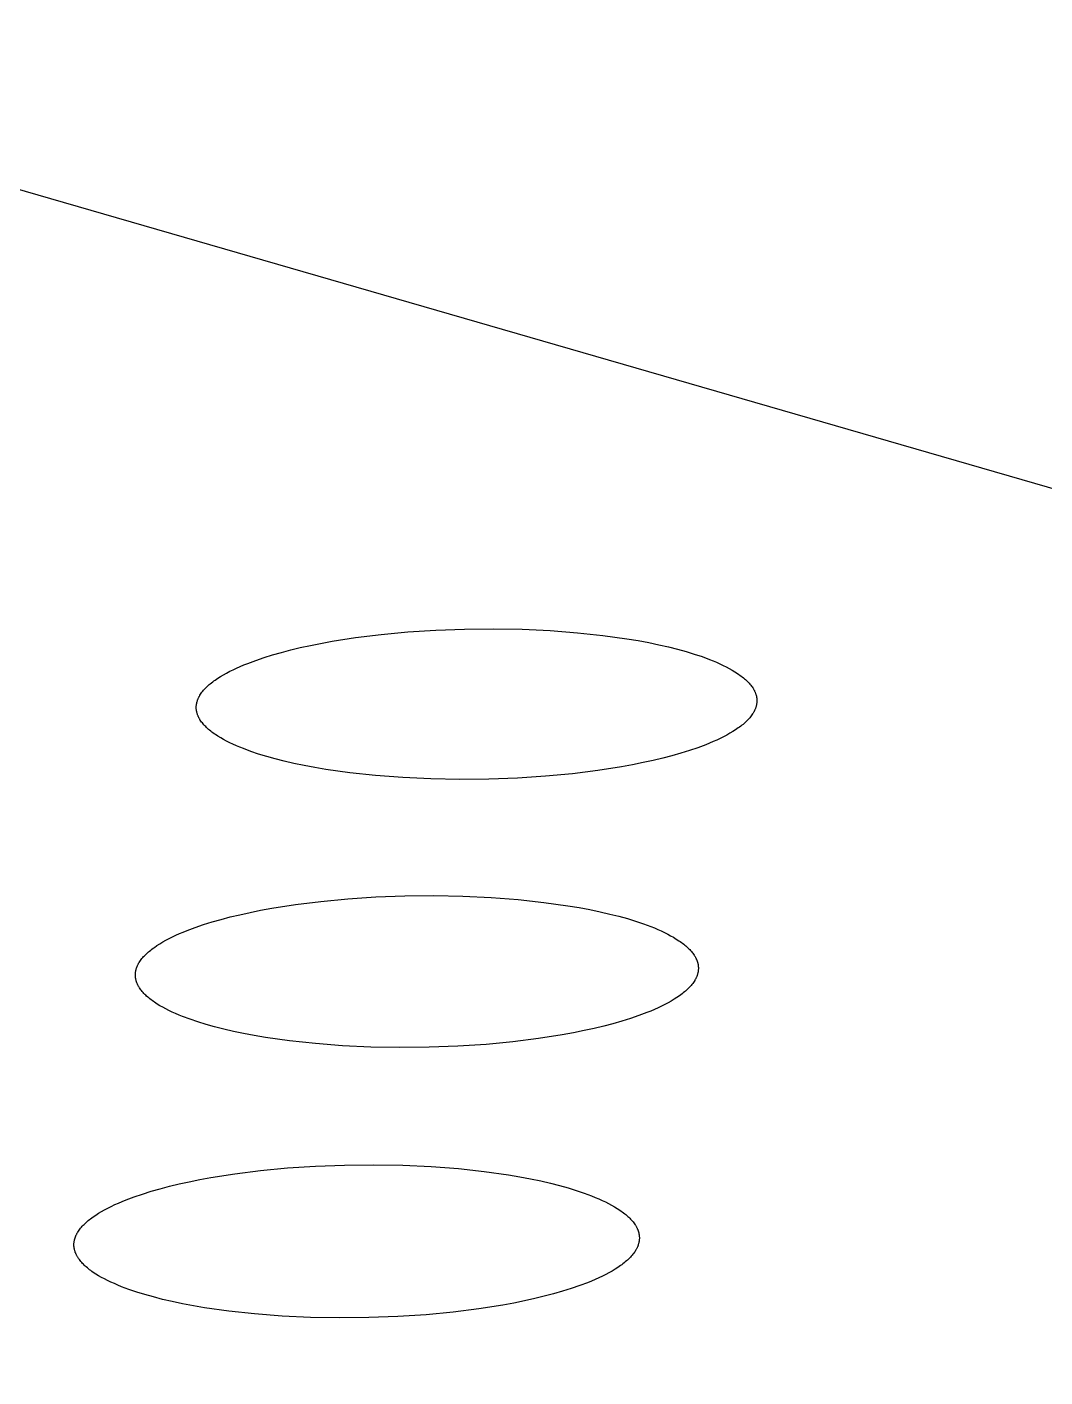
# Model space of a CAD drawing. Header units: millimetres. Extents: x -987 to 2591, y -102 to 2398.
# Drawn here: x -57.08 to -46.33, y 734.27 to 748.52 of the extents above; entities that cross this region are included whole.
import ezdxf

# ---------------------------------------------------------------- set-up
doc = ezdxf.new("R2010")
doc.units = ezdxf.units.MM
doc.header["$MEASUREMENT"] = 0
doc.layers.add('Utwórz2D linie widoczne', color=7, linetype='Continuous', true_color=0x000000)

msp = doc.modelspace()

# ---------------------------------------------------------------- linework, layer by layer
at = {"layer": 'Utwórz2D linie widoczne'}
for p, q in [((-146.357, 772.605), (34.728, 720.23)), ((-53.856, 742.038), (-53.607, 742.077)), ((-53.607, 742.077), (-53.339, 742.11)), ((-53.339, 742.11), (-53.056, 742.137)), ((-53.056, 742.137), (-52.761, 742.156)), ((-52.761, 742.156), (-52.459, 742.167)), ((-52.459, 742.167), (-52.153, 742.17)), ((-52.153, 742.17), (-51.849, 742.165)), ((-51.849, 742.165), (-51.552, 742.151)), ((-51.552, 742.151), (-51.266, 742.129)), ((-51.266, 742.129), (-50.996, 742.1)), ((-50.996, 742.1), (-50.743, 742.065)), ((-54.388, 741.921), (-54.292, 741.947)), ((-54.292, 741.947), (-54.191, 741.971)), ((-54.191, 741.971), (-54.085, 741.994)), ((-54.085, 741.994), (-53.856, 742.038)), ((-50.743, 742.065), (-50.625, 742.045)), ((-50.625, 742.045), (-50.512, 742.024)), ((-50.512, 742.024), (-50.405, 742.001)), ((-50.405, 742.001), (-50.303, 741.978)), ((-50.303, 741.978), (-50.208, 741.954)), ((-50.208, 741.954), (-50.118, 741.929)), ((-54.786, 741.789), (-54.746, 741.805)), ((-54.746, 741.805), (-54.662, 741.837)), ((-54.662, 741.837), (-54.574, 741.866)), ((-54.574, 741.866), (-54.483, 741.895)), ((-54.483, 741.895), (-54.388, 741.921)), ((-50.118, 741.929), (-50.033, 741.903)), ((-50.033, 741.903), (-49.95, 741.876)), ((-49.95, 741.876), (-49.872, 741.846)), ((-49.872, 741.846), (-49.834, 741.831)), ((-49.834, 741.831), (-49.798, 741.816)), ((-49.798, 741.816), (-49.762, 741.8)), ((-49.762, 741.8), (-49.728, 741.784)), ((-55.062, 741.648), (-55.033, 741.667)), ((-55.033, 741.667), (-55.002, 741.685)), ((-55.002, 741.685), (-54.969, 741.703)), ((-54.969, 741.703), (-54.935, 741.721)), ((-54.935, 741.721), (-54.9, 741.738)), ((-54.9, 741.738), (-54.863, 741.756)), ((-54.863, 741.756), (-54.825, 741.773)), ((-54.825, 741.773), (-54.786, 741.789)), ((-49.728, 741.784), (-49.695, 741.768)), ((-49.695, 741.768), (-49.663, 741.751)), ((-49.663, 741.751), (-49.633, 741.734)), ((-49.633, 741.734), (-49.604, 741.716)), ((-49.604, 741.716), (-49.576, 741.698)), ((-49.576, 741.698), (-49.563, 741.689)), ((-49.563, 741.689), (-49.55, 741.68)), ((-49.55, 741.68), (-49.538, 741.671)), ((-49.538, 741.671), (-49.526, 741.662)), ((-49.526, 741.662), (-49.514, 741.653)), ((-49.514, 741.653), (-49.503, 741.643)), ((-55.229, 741.501), (-55.221, 741.511)), ((-55.221, 741.511), (-55.212, 741.521)), ((-55.212, 741.521), (-55.203, 741.531)), ((-55.203, 741.531), (-55.194, 741.541)), ((-55.194, 741.541), (-55.184, 741.551)), ((-55.184, 741.551), (-55.174, 741.561)), ((-55.174, 741.561), (-55.163, 741.571)), ((-55.163, 741.571), (-55.152, 741.581)), ((-55.152, 741.581), (-55.141, 741.59)), ((-55.141, 741.59), (-55.129, 741.6)), ((-55.129, 741.6), (-55.116, 741.61)), ((-55.116, 741.61), (-55.103, 741.619)), ((-55.103, 741.619), (-55.09, 741.629)), ((-55.09, 741.629), (-55.062, 741.648)), ((-49.503, 741.643), (-49.492, 741.634)), ((-49.492, 741.634), (-49.482, 741.624)), ((-49.482, 741.624), (-49.472, 741.615)), ((-49.472, 741.615), (-49.463, 741.605)), ((-49.463, 741.605), (-49.454, 741.596)), ((-49.454, 741.596), (-49.445, 741.586)), ((-49.445, 741.586), (-49.437, 741.576)), ((-49.437, 741.576), (-49.429, 741.566)), ((-49.429, 741.566), (-49.422, 741.556)), ((-49.422, 741.556), (-49.416, 741.547)), ((-49.416, 741.547), (-49.412, 741.542)), ((-49.412, 741.542), (-49.409, 741.537)), ((-49.409, 741.537), (-49.406, 741.532)), ((-49.406, 741.532), (-49.403, 741.527)), ((-49.403, 741.527), (-49.401, 741.522)), ((-49.401, 741.522), (-49.398, 741.517)), ((-49.398, 741.517), (-49.396, 741.512)), ((-49.396, 741.512), (-49.393, 741.507)), ((-49.393, 741.507), (-49.391, 741.502)), ((-55.288, 741.368), (-55.287, 741.373)), ((-55.288, 741.363), (-55.288, 741.368)), ((-55.287, 741.373), (-55.286, 741.378)), ((-55.286, 741.378), (-55.285, 741.383)), ((-55.285, 741.383), (-55.284, 741.388)), ((-55.284, 741.388), (-55.283, 741.394)), ((-55.283, 741.394), (-55.281, 741.399)), ((-55.281, 741.399), (-55.28, 741.404)), ((-55.28, 741.404), (-55.278, 741.409)), ((-55.278, 741.409), (-55.277, 741.414)), ((-55.277, 741.414), (-55.275, 741.419)), ((-55.275, 741.419), (-55.273, 741.424)), ((-55.273, 741.424), (-55.271, 741.43)), ((-55.271, 741.43), (-55.268, 741.435)), ((-55.268, 741.435), (-55.266, 741.44)), ((-55.266, 741.44), (-55.264, 741.445)), ((-55.264, 741.445), (-55.261, 741.45)), ((-55.261, 741.45), (-55.258, 741.455)), ((-55.258, 741.455), (-55.256, 741.46)), ((-55.256, 741.46), (-55.253, 741.465)), ((-55.253, 741.465), (-55.25, 741.47)), ((-55.25, 741.47), (-55.243, 741.481)), ((-55.243, 741.481), (-55.236, 741.491)), ((-55.236, 741.491), (-55.229, 741.501)), ((-49.391, 741.502), (-49.389, 741.496)), ((-49.389, 741.496), (-49.387, 741.491)), ((-49.387, 741.491), (-49.385, 741.486)), ((-49.385, 741.486), (-49.383, 741.481)), ((-49.383, 741.481), (-49.382, 741.476)), ((-49.382, 741.476), (-49.38, 741.471)), ((-49.38, 741.471), (-49.379, 741.466)), ((-49.379, 741.466), (-49.377, 741.461)), ((-49.376, 741.363), (-49.378, 741.358)), ((-49.377, 741.461), (-49.376, 741.456)), ((-49.376, 741.456), (-49.375, 741.451)), ((-49.375, 741.369), (-49.376, 741.363)), ((-49.375, 741.451), (-49.374, 741.446)), ((-49.374, 741.374), (-49.375, 741.369)), ((-49.374, 741.446), (-49.373, 741.44)), ((-49.373, 741.384), (-49.374, 741.379)), ((-49.374, 741.379), (-49.374, 741.374)), ((-49.373, 741.44), (-49.373, 741.435)), ((-49.373, 741.435), (-49.372, 741.43)), ((-49.372, 741.389), (-49.373, 741.384)), ((-49.372, 741.43), (-49.372, 741.425)), ((-49.372, 741.425), (-49.372, 741.42)), ((-49.372, 741.42), (-49.371, 741.415)), ((-49.371, 741.405), (-49.372, 741.399)), ((-49.372, 741.399), (-49.372, 741.394)), ((-49.372, 741.394), (-49.372, 741.389)), ((-49.371, 741.415), (-49.371, 741.41)), ((-49.371, 741.41), (-49.371, 741.405)), ((-55.29, 741.342), (-55.289, 741.347)), ((-55.29, 741.337), (-55.29, 741.342)), ((-55.289, 741.332), (-55.29, 741.337)), ((-55.289, 741.357), (-55.288, 741.363)), ((-55.289, 741.352), (-55.289, 741.357)), ((-55.289, 741.347), (-55.289, 741.352)), ((-55.289, 741.327), (-55.289, 741.332)), ((-55.289, 741.322), (-55.289, 741.327)), ((-55.288, 741.316), (-55.289, 741.322)), ((-55.288, 741.311), (-55.288, 741.316)), ((-55.287, 741.306), (-55.288, 741.311)), ((-55.286, 741.301), (-55.287, 741.306)), ((-55.285, 741.296), (-55.286, 741.301)), ((-55.284, 741.291), (-55.285, 741.296)), ((-55.283, 741.286), (-55.284, 741.291)), ((-55.281, 741.281), (-55.283, 741.286)), ((-55.28, 741.276), (-55.281, 741.281)), ((-55.278, 741.27), (-55.28, 741.276)), ((-55.277, 741.265), (-55.278, 741.27)), ((-55.275, 741.26), (-55.277, 741.265)), ((-55.273, 741.255), (-55.275, 741.26)), ((-55.271, 741.25), (-55.273, 741.255)), ((-55.268, 741.245), (-55.271, 741.25)), ((-55.266, 741.24), (-55.268, 741.245)), ((-55.264, 741.235), (-55.266, 741.24)), ((-55.261, 741.23), (-55.264, 741.235)), ((-55.258, 741.225), (-55.261, 741.23)), ((-55.256, 741.22), (-55.258, 741.225)), ((-49.456, 741.221), (-49.465, 741.211)), ((-49.447, 741.231), (-49.456, 741.221)), ((-49.439, 741.241), (-49.447, 741.231)), ((-49.431, 741.251), (-49.439, 741.241)), ((-49.424, 741.261), (-49.431, 741.251)), ((-49.417, 741.271), (-49.424, 741.261)), ((-49.41, 741.281), (-49.417, 741.271)), ((-49.407, 741.286), (-49.41, 741.281)), ((-49.404, 741.292), (-49.407, 741.286)), ((-49.401, 741.297), (-49.404, 741.292)), ((-49.399, 741.302), (-49.401, 741.297)), ((-49.396, 741.307), (-49.399, 741.302)), ((-49.394, 741.312), (-49.396, 741.307)), ((-49.392, 741.317), (-49.394, 741.312)), ((-49.389, 741.322), (-49.392, 741.317)), ((-49.387, 741.327), (-49.389, 741.322)), ((-49.385, 741.333), (-49.387, 741.327)), ((-49.384, 741.338), (-49.385, 741.333)), ((-49.382, 741.343), (-49.384, 741.338)), ((-49.38, 741.348), (-49.382, 741.343)), ((-49.379, 741.353), (-49.38, 741.348)), ((-49.378, 741.358), (-49.379, 741.353)), ((-55.253, 741.215), (-55.256, 741.22)), ((-55.25, 741.21), (-55.253, 741.215)), ((-55.247, 741.205), (-55.25, 741.21)), ((-55.24, 741.195), (-55.247, 741.205)), ((-55.233, 741.185), (-55.24, 741.195)), ((-55.225, 741.176), (-55.233, 741.185)), ((-55.217, 741.166), (-55.225, 741.176)), ((-55.209, 741.156), (-55.217, 741.166)), ((-55.2, 741.146), (-55.209, 741.156)), ((-55.19, 741.137), (-55.2, 741.146)), ((-55.181, 741.127), (-55.19, 741.137)), ((-55.17, 741.118), (-55.181, 741.127)), ((-55.16, 741.108), (-55.17, 741.118)), ((-55.149, 741.099), (-55.16, 741.108)), ((-55.137, 741.09), (-55.149, 741.099)), ((-55.125, 741.08), (-55.137, 741.09)), ((-55.113, 741.071), (-55.125, 741.08)), ((-49.625, 741.085), (-49.656, 741.067)), ((-49.596, 741.104), (-49.625, 741.085)), ((-49.568, 741.123), (-49.596, 741.104)), ((-49.555, 741.132), (-49.568, 741.123)), ((-49.542, 741.142), (-49.555, 741.132)), ((-49.53, 741.152), (-49.542, 741.142)), ((-49.518, 741.161), (-49.53, 741.152)), ((-49.507, 741.171), (-49.518, 741.161)), ((-49.496, 741.181), (-49.507, 741.171)), ((-49.485, 741.191), (-49.496, 741.181)), ((-49.475, 741.201), (-49.485, 741.191)), ((-49.465, 741.211), (-49.475, 741.201)), ((-55.1, 741.062), (-55.113, 741.071)), ((-55.087, 741.053), (-55.1, 741.062)), ((-55.06, 741.035), (-55.087, 741.053)), ((-55.031, 741.018), (-55.06, 741.035)), ((-55.001, 741.001), (-55.031, 741.018)), ((-54.969, 740.984), (-55.001, 741.001)), ((-54.936, 740.967), (-54.969, 740.984)), ((-54.902, 740.951), (-54.936, 740.967)), ((-54.866, 740.935), (-54.902, 740.951)), ((-49.912, 740.946), (-49.995, 740.915)), ((-49.871, 740.962), (-49.912, 740.946)), ((-49.832, 740.979), (-49.871, 740.962)), ((-49.794, 740.996), (-49.832, 740.979)), ((-49.758, 741.013), (-49.794, 740.996)), ((-49.723, 741.031), (-49.758, 741.013)), ((-49.689, 741.048), (-49.723, 741.031)), ((-49.656, 741.067), (-49.689, 741.048)), ((-54.83, 740.92), (-54.866, 740.935)), ((-54.792, 740.905), (-54.83, 740.92)), ((-54.714, 740.876), (-54.792, 740.905)), ((-54.632, 740.848), (-54.714, 740.876)), ((-54.546, 740.822), (-54.632, 740.848)), ((-54.457, 740.797), (-54.546, 740.822)), ((-54.361, 740.773), (-54.457, 740.797)), ((-50.365, 740.804), (-50.466, 740.78)), ((-50.269, 740.829), (-50.365, 740.804)), ((-50.174, 740.856), (-50.269, 740.829)), ((-50.083, 740.885), (-50.174, 740.856)), ((-49.995, 740.915), (-50.083, 740.885)), ((-54.259, 740.749), (-54.361, 740.773)), ((-54.152, 740.727), (-54.259, 740.749)), ((-54.039, 740.706), (-54.152, 740.727)), ((-53.92, 740.686), (-54.039, 740.706)), ((-53.668, 740.65), (-53.92, 740.686)), ((-51.051, 740.674), (-51.319, 740.64)), ((-50.801, 740.713), (-51.051, 740.674)), ((-50.684, 740.734), (-50.801, 740.713)), ((-50.572, 740.757), (-50.684, 740.734)), ((-50.466, 740.78), (-50.572, 740.757)), ((-53.397, 740.621), (-53.668, 740.65)), ((-53.11, 740.599), (-53.397, 740.621)), ((-52.812, 740.585), (-53.11, 740.599)), ((-52.508, 740.58), (-52.812, 740.585)), ((-52.202, 740.583), (-52.508, 740.58)), ((-51.898, 740.594), (-52.202, 740.583)), ((-51.603, 740.613), (-51.898, 740.594)), ((-51.319, 740.64), (-51.603, 740.613)), ((-54.492, 739.219), (-54.242, 739.259)), ((-54.242, 739.259), (-53.973, 739.292)), ((-53.973, 739.292), (-53.689, 739.319)), ((-53.689, 739.319), (-53.393, 739.339)), ((-53.393, 739.339), (-53.089, 739.35)), ((-53.089, 739.35), (-52.782, 739.353)), ((-52.782, 739.353), (-52.477, 739.348)), ((-52.477, 739.348), (-52.178, 739.334)), ((-52.178, 739.334), (-51.891, 739.312)), ((-51.891, 739.312), (-51.62, 739.282)), ((-51.62, 739.282), (-51.366, 739.247)), ((-51.366, 739.247), (-51.247, 739.227)), ((-51.247, 739.227), (-51.134, 739.205)), ((-55.122, 739.075), (-55.027, 739.102)), ((-55.027, 739.102), (-54.93, 739.128)), ((-54.93, 739.128), (-54.829, 739.152)), ((-54.829, 739.152), (-54.722, 739.175)), ((-54.722, 739.175), (-54.61, 739.198)), ((-54.61, 739.198), (-54.492, 739.219)), ((-51.134, 739.205), (-51.026, 739.183)), ((-51.026, 739.183), (-50.924, 739.159)), ((-50.924, 739.159), (-50.828, 739.135)), ((-50.828, 739.135), (-50.738, 739.11)), ((-50.738, 739.11), (-50.653, 739.084)), ((-50.653, 739.084), (-50.57, 739.056)), ((-55.504, 738.935), (-55.466, 738.952)), ((-55.466, 738.952), (-55.426, 738.969)), ((-55.426, 738.969), (-55.386, 738.985)), ((-55.386, 738.985), (-55.301, 739.017)), ((-55.301, 739.017), (-55.213, 739.047)), ((-55.213, 739.047), (-55.122, 739.075)), ((-50.57, 739.056), (-50.491, 739.027)), ((-50.491, 739.027), (-50.454, 739.012)), ((-50.454, 739.012), (-50.417, 738.996)), ((-50.417, 738.996), (-50.381, 738.98)), ((-50.381, 738.98), (-50.347, 738.964)), ((-50.347, 738.964), (-50.313, 738.947)), ((-50.313, 738.947), (-50.282, 738.93)), ((-55.745, 738.798), (-55.732, 738.807)), ((-55.732, 738.807), (-55.704, 738.826)), ((-55.704, 738.826), (-55.674, 738.845)), ((-55.674, 738.845), (-55.643, 738.864)), ((-55.643, 738.864), (-55.61, 738.882)), ((-55.61, 738.882), (-55.576, 738.9)), ((-55.576, 738.9), (-55.541, 738.918)), ((-55.541, 738.918), (-55.504, 738.935)), ((-50.282, 738.93), (-50.251, 738.913)), ((-50.251, 738.913), (-50.222, 738.895)), ((-50.222, 738.895), (-50.195, 738.877)), ((-50.195, 738.877), (-50.181, 738.868)), ((-50.181, 738.868), (-50.168, 738.859)), ((-50.168, 738.859), (-50.156, 738.85)), ((-50.156, 738.85), (-50.144, 738.841)), ((-50.144, 738.841), (-50.132, 738.831)), ((-50.132, 738.831), (-50.121, 738.822)), ((-50.121, 738.822), (-50.111, 738.812)), ((-50.111, 738.812), (-50.1, 738.803)), ((-50.1, 738.803), (-50.09, 738.793)), ((-55.892, 738.648), (-55.885, 738.658)), ((-55.885, 738.658), (-55.878, 738.668)), ((-55.878, 738.668), (-55.871, 738.678)), ((-55.871, 738.678), (-55.863, 738.688)), ((-55.863, 738.688), (-55.854, 738.699)), ((-55.854, 738.699), (-55.846, 738.709)), ((-55.846, 738.709), (-55.836, 738.719)), ((-55.836, 738.719), (-55.826, 738.729)), ((-55.826, 738.729), (-55.816, 738.739)), ((-55.816, 738.739), (-55.805, 738.749)), ((-55.805, 738.749), (-55.794, 738.759)), ((-55.794, 738.759), (-55.782, 738.768)), ((-55.782, 738.768), (-55.77, 738.778)), ((-55.77, 738.778), (-55.758, 738.788)), ((-55.758, 738.788), (-55.745, 738.798)), ((-50.09, 738.793), (-50.081, 738.783)), ((-50.081, 738.783), (-50.072, 738.774)), ((-50.072, 738.774), (-50.063, 738.764)), ((-50.063, 738.764), (-50.055, 738.754)), ((-50.055, 738.754), (-50.047, 738.744)), ((-50.047, 738.744), (-50.04, 738.734)), ((-50.04, 738.734), (-50.033, 738.724)), ((-50.033, 738.724), (-50.03, 738.719)), ((-50.03, 738.719), (-50.027, 738.714)), ((-50.027, 738.714), (-50.024, 738.709)), ((-50.024, 738.709), (-50.021, 738.704)), ((-50.021, 738.704), (-50.019, 738.699)), ((-50.019, 738.699), (-50.016, 738.694)), ((-50.016, 738.694), (-50.013, 738.689)), ((-50.013, 738.689), (-50.011, 738.684)), ((-50.011, 738.684), (-50.009, 738.679)), ((-50.009, 738.679), (-50.007, 738.674)), ((-50.007, 738.674), (-50.005, 738.669)), ((-50.005, 738.669), (-50.003, 738.664)), ((-50.003, 738.664), (-50.001, 738.658)), ((-50.001, 738.658), (-49.999, 738.653)), ((-55.932, 738.528), (-55.931, 738.534)), ((-55.932, 738.523), (-55.932, 738.528)), ((-55.932, 738.518), (-55.932, 738.523)), ((-55.932, 738.513), (-55.932, 738.518)), ((-55.932, 738.508), (-55.932, 738.513)), ((-55.931, 738.539), (-55.93, 738.544)), ((-55.931, 738.534), (-55.931, 738.539)), ((-55.93, 738.549), (-55.929, 738.554)), ((-55.93, 738.544), (-55.93, 738.549)), ((-55.929, 738.554), (-55.928, 738.56)), ((-55.928, 738.56), (-55.927, 738.565)), ((-55.927, 738.565), (-55.925, 738.57)), ((-55.925, 738.57), (-55.924, 738.575)), ((-55.924, 738.575), (-55.923, 738.58)), ((-55.923, 738.58), (-55.921, 738.586)), ((-55.921, 738.586), (-55.919, 738.591)), ((-55.919, 738.591), (-55.917, 738.596)), ((-55.917, 738.596), (-55.915, 738.601)), ((-55.915, 738.601), (-55.913, 738.606)), ((-55.913, 738.606), (-55.911, 738.611)), ((-55.911, 738.611), (-55.909, 738.617)), ((-55.909, 738.617), (-55.906, 738.622)), ((-55.906, 738.622), (-55.904, 738.627)), ((-55.904, 738.627), (-55.901, 738.632)), ((-55.901, 738.632), (-55.898, 738.637)), ((-55.898, 738.637), (-55.895, 738.642)), ((-55.895, 738.642), (-55.892, 738.648)), ((-50.002, 738.514), (-50.003, 738.508)), ((-50, 738.519), (-50.002, 738.514)), ((-49.998, 738.524), (-50, 738.519)), ((-49.999, 738.653), (-49.998, 738.648)), ((-49.998, 738.648), (-49.996, 738.643)), ((-49.997, 738.529), (-49.998, 738.524)), ((-49.995, 738.534), (-49.997, 738.529)), ((-49.996, 738.643), (-49.995, 738.638)), ((-49.995, 738.638), (-49.994, 738.633)), ((-49.994, 738.54), (-49.995, 738.534)), ((-49.994, 738.633), (-49.993, 738.628)), ((-49.993, 738.545), (-49.994, 738.54)), ((-49.993, 738.628), (-49.992, 738.622)), ((-49.992, 738.55), (-49.993, 738.545)), ((-49.992, 738.622), (-49.991, 738.617)), ((-49.991, 738.555), (-49.992, 738.55)), ((-49.991, 738.617), (-49.991, 738.612)), ((-49.991, 738.612), (-49.99, 738.607)), ((-49.99, 738.566), (-49.991, 738.56)), ((-49.991, 738.56), (-49.991, 738.555)), ((-49.99, 738.607), (-49.99, 738.602)), ((-49.99, 738.602), (-49.989, 738.597)), ((-49.989, 738.576), (-49.99, 738.571)), ((-49.99, 738.571), (-49.99, 738.566)), ((-49.989, 738.597), (-49.989, 738.591)), ((-49.989, 738.591), (-49.989, 738.586)), ((-49.989, 738.586), (-49.989, 738.581)), ((-49.989, 738.581), (-49.989, 738.576)), ((-55.932, 738.503), (-55.932, 738.508)), ((-55.931, 738.497), (-55.932, 738.503)), ((-55.931, 738.492), (-55.931, 738.497)), ((-55.93, 738.487), (-55.931, 738.492)), ((-55.93, 738.482), (-55.93, 738.487)), ((-55.929, 738.477), (-55.93, 738.482)), ((-55.928, 738.472), (-55.929, 738.477)), ((-55.927, 738.466), (-55.928, 738.472)), ((-55.925, 738.461), (-55.927, 738.466)), ((-55.924, 738.456), (-55.925, 738.461)), ((-55.923, 738.451), (-55.924, 738.456)), ((-55.921, 738.446), (-55.923, 738.451)), ((-55.919, 738.441), (-55.921, 738.446)), ((-55.917, 738.436), (-55.919, 738.441)), ((-55.915, 738.431), (-55.917, 738.436)), ((-55.913, 738.425), (-55.915, 738.431)), ((-55.911, 738.42), (-55.913, 738.425)), ((-55.909, 738.415), (-55.911, 738.42)), ((-55.906, 738.41), (-55.909, 738.415)), ((-55.904, 738.405), (-55.906, 738.41)), ((-55.901, 738.4), (-55.904, 738.405)), ((-55.898, 738.395), (-55.901, 738.4)), ((-55.895, 738.39), (-55.898, 738.395)), ((-55.892, 738.385), (-55.895, 738.39)), ((-55.889, 738.38), (-55.892, 738.385)), ((-55.882, 738.37), (-55.889, 738.38)), ((-50.093, 738.375), (-50.103, 738.365)), ((-50.083, 738.386), (-50.093, 738.375)), ((-50.074, 738.396), (-50.083, 738.386)), ((-50.065, 738.406), (-50.074, 738.396)), ((-50.057, 738.416), (-50.065, 738.406)), ((-50.049, 738.426), (-50.057, 738.416)), ((-50.042, 738.436), (-50.049, 738.426)), ((-50.035, 738.447), (-50.042, 738.436)), ((-50.028, 738.457), (-50.035, 738.447)), ((-50.025, 738.462), (-50.028, 738.457)), ((-50.022, 738.467), (-50.025, 738.462)), ((-50.019, 738.472), (-50.022, 738.467)), ((-50.017, 738.477), (-50.019, 738.472)), ((-50.014, 738.483), (-50.017, 738.477)), ((-50.012, 738.488), (-50.014, 738.483)), ((-50.01, 738.493), (-50.012, 738.488)), ((-50.007, 738.498), (-50.01, 738.493)), ((-50.005, 738.503), (-50.007, 738.498)), ((-50.003, 738.508), (-50.005, 738.503)), ((-55.875, 738.36), (-55.882, 738.37)), ((-55.868, 738.35), (-55.875, 738.36)), ((-55.86, 738.34), (-55.868, 738.35)), ((-55.851, 738.331), (-55.86, 738.34)), ((-55.842, 738.321), (-55.851, 738.331)), ((-55.833, 738.311), (-55.842, 738.321)), ((-55.823, 738.301), (-55.833, 738.311)), ((-55.813, 738.292), (-55.823, 738.301)), ((-55.802, 738.282), (-55.813, 738.292)), ((-55.791, 738.273), (-55.802, 738.282)), ((-55.779, 738.264), (-55.791, 738.273)), ((-55.767, 738.254), (-55.779, 738.264)), ((-55.755, 738.245), (-55.767, 738.254)), ((-55.742, 738.236), (-55.755, 738.245)), ((-55.729, 738.227), (-55.742, 738.236)), ((-50.276, 738.24), (-50.308, 738.222)), ((-50.245, 738.259), (-50.276, 738.24)), ((-50.215, 738.278), (-50.245, 738.259)), ((-50.187, 738.297), (-50.215, 738.278)), ((-50.174, 738.306), (-50.187, 738.297)), ((-50.161, 738.316), (-50.174, 738.306)), ((-50.149, 738.326), (-50.161, 738.316)), ((-50.137, 738.336), (-50.149, 738.326)), ((-50.125, 738.346), (-50.137, 738.336)), ((-50.114, 738.355), (-50.125, 738.346)), ((-50.103, 738.365), (-50.114, 738.355)), ((-55.702, 738.209), (-55.729, 738.227)), ((-55.673, 738.191), (-55.702, 738.209)), ((-55.642, 738.174), (-55.673, 738.191)), ((-55.611, 738.157), (-55.642, 738.174)), ((-55.578, 738.14), (-55.611, 738.157)), ((-55.543, 738.124), (-55.578, 738.14)), ((-55.508, 738.108), (-55.543, 738.124)), ((-55.471, 738.092), (-55.508, 738.108)), ((-55.433, 738.077), (-55.471, 738.092)), ((-50.616, 738.087), (-50.704, 738.057)), ((-50.532, 738.119), (-50.616, 738.087)), ((-50.492, 738.135), (-50.532, 738.119)), ((-50.452, 738.152), (-50.492, 738.135)), ((-50.414, 738.169), (-50.452, 738.152)), ((-50.378, 738.186), (-50.414, 738.169)), ((-50.342, 738.204), (-50.378, 738.186)), ((-50.308, 738.222), (-50.342, 738.204)), ((-55.354, 738.048), (-55.433, 738.077)), ((-55.272, 738.02), (-55.354, 738.048)), ((-55.186, 737.993), (-55.272, 738.02)), ((-55.096, 737.968), (-55.186, 737.993)), ((-55, 737.944), (-55.096, 737.968)), ((-54.898, 737.92), (-55, 737.944)), ((-51.089, 737.951), (-51.196, 737.928)), ((-50.988, 737.976), (-51.089, 737.951)), ((-50.891, 738.001), (-50.988, 737.976)), ((-50.796, 738.028), (-50.891, 738.001)), ((-50.704, 738.057), (-50.796, 738.028)), ((-54.791, 737.898), (-54.898, 737.92)), ((-54.677, 737.876), (-54.791, 737.898)), ((-54.558, 737.856), (-54.677, 737.876)), ((-54.304, 737.82), (-54.558, 737.856)), ((-54.032, 737.791), (-54.304, 737.82)), ((-51.946, 737.81), (-52.23, 737.783)), ((-51.676, 737.844), (-51.946, 737.81)), ((-51.426, 737.884), (-51.676, 737.844)), ((-51.308, 737.905), (-51.426, 737.884)), ((-51.196, 737.928), (-51.308, 737.905)), ((-53.744, 737.769), (-54.032, 737.791)), ((-53.445, 737.755), (-53.744, 737.769)), ((-53.14, 737.749), (-53.445, 737.755)), ((-52.832, 737.752), (-53.14, 737.749)), ((-52.527, 737.764), (-52.832, 737.752)), ((-52.23, 737.783), (-52.527, 737.764)), ((-55.252, 736.356), (-55.134, 736.378)), ((-55.134, 736.378), (-54.882, 736.417)), ((-54.882, 736.417), (-54.612, 736.451)), ((-54.612, 736.451), (-54.327, 736.478)), ((-54.327, 736.478), (-54.029, 736.498)), ((-54.029, 736.498), (-53.724, 736.509)), ((-53.724, 736.509), (-53.416, 736.512)), ((-53.416, 736.512), (-53.109, 736.507)), ((-53.109, 736.507), (-52.81, 736.493)), ((-52.81, 736.493), (-52.522, 736.471)), ((-52.522, 736.471), (-52.249, 736.441)), ((-52.249, 736.441), (-51.994, 736.405)), ((-51.994, 736.405), (-51.875, 736.385)), ((-51.875, 736.385), (-51.761, 736.363)), ((-55.766, 736.232), (-55.671, 736.259)), ((-55.671, 736.259), (-55.573, 736.285)), ((-55.573, 736.285), (-55.471, 736.309)), ((-55.471, 736.309), (-55.364, 736.333)), ((-55.364, 736.333), (-55.252, 736.356)), ((-51.761, 736.363), (-51.653, 736.341)), ((-51.653, 736.341), (-51.551, 736.317)), ((-51.551, 736.317), (-51.454, 736.292)), ((-51.454, 736.292), (-51.364, 736.267)), ((-51.364, 736.267), (-51.278, 736.241)), ((-51.278, 736.241), (-51.195, 736.213)), ((-56.187, 736.073), (-56.15, 736.091)), ((-56.15, 736.091), (-56.111, 736.108)), ((-56.111, 736.108), (-56.072, 736.125)), ((-56.072, 736.125), (-56.031, 736.141)), ((-56.031, 736.141), (-55.946, 736.173)), ((-55.946, 736.173), (-55.858, 736.203)), ((-55.858, 736.203), (-55.766, 736.232)), ((-51.195, 736.213), (-51.116, 736.183)), ((-51.116, 736.183), (-51.078, 736.168)), ((-51.078, 736.168), (-51.041, 736.152)), ((-51.041, 736.152), (-51.005, 736.136)), ((-51.005, 736.136), (-50.971, 736.12)), ((-50.971, 736.12), (-50.937, 736.103)), ((-50.937, 736.103), (-50.905, 736.086)), ((-56.405, 735.942), (-56.392, 735.952)), ((-56.392, 735.952), (-56.379, 735.962)), ((-56.379, 735.962), (-56.35, 735.981)), ((-56.35, 735.981), (-56.321, 736)), ((-56.321, 736), (-56.289, 736.019)), ((-56.289, 736.019), (-56.257, 736.037)), ((-56.257, 736.037), (-56.222, 736.055)), ((-56.222, 736.055), (-56.187, 736.073)), ((-50.905, 736.086), (-50.875, 736.068)), ((-50.875, 736.068), (-50.846, 736.051)), ((-50.846, 736.051), (-50.818, 736.032)), ((-50.818, 736.032), (-50.805, 736.023)), ((-50.805, 736.023), (-50.792, 736.014)), ((-50.792, 736.014), (-50.78, 736.005)), ((-50.78, 736.005), (-50.767, 735.995)), ((-50.767, 735.995), (-50.756, 735.986)), ((-50.756, 735.986), (-50.745, 735.976)), ((-50.745, 735.976), (-50.734, 735.967)), ((-50.734, 735.967), (-50.723, 735.957)), ((-50.723, 735.957), (-50.713, 735.948)), ((-56.54, 735.801), (-56.533, 735.811)), ((-56.533, 735.811), (-56.526, 735.821)), ((-56.526, 735.821), (-56.519, 735.832)), ((-56.519, 735.832), (-56.511, 735.842)), ((-56.511, 735.842), (-56.502, 735.852)), ((-56.502, 735.852), (-56.493, 735.862)), ((-56.493, 735.862), (-56.484, 735.873)), ((-56.484, 735.873), (-56.474, 735.883)), ((-56.474, 735.883), (-56.463, 735.893)), ((-56.463, 735.893), (-56.453, 735.903)), ((-56.453, 735.903), (-56.441, 735.913)), ((-56.441, 735.913), (-56.43, 735.923)), ((-56.43, 735.923), (-56.418, 735.933)), ((-56.418, 735.933), (-56.405, 735.942)), ((-50.713, 735.948), (-50.704, 735.938)), ((-50.704, 735.938), (-50.695, 735.928)), ((-50.695, 735.928), (-50.686, 735.918)), ((-50.686, 735.918), (-50.678, 735.908)), ((-50.678, 735.908), (-50.67, 735.898)), ((-50.67, 735.898), (-50.663, 735.888)), ((-50.663, 735.888), (-50.656, 735.878)), ((-50.656, 735.878), (-50.653, 735.873)), ((-50.653, 735.873), (-50.65, 735.868)), ((-50.65, 735.868), (-50.647, 735.863)), ((-50.647, 735.863), (-50.644, 735.858)), ((-50.644, 735.858), (-50.642, 735.853)), ((-50.642, 735.853), (-50.639, 735.848)), ((-50.639, 735.848), (-50.636, 735.843)), ((-50.636, 735.843), (-50.634, 735.837)), ((-50.634, 735.837), (-50.632, 735.832)), ((-50.632, 735.832), (-50.63, 735.827)), ((-50.63, 735.827), (-50.628, 735.822)), ((-50.628, 735.822), (-50.626, 735.817)), ((-50.626, 735.817), (-50.624, 735.812)), ((-50.624, 735.812), (-50.622, 735.807)), ((-50.622, 735.807), (-50.621, 735.801)), ((-56.58, 735.686), (-56.579, 735.691)), ((-56.58, 735.681), (-56.58, 735.686)), ((-56.58, 735.675), (-56.58, 735.681)), ((-56.58, 735.67), (-56.58, 735.675)), ((-56.58, 735.665), (-56.58, 735.67)), ((-56.58, 735.66), (-56.58, 735.665)), ((-56.579, 735.691), (-56.578, 735.696)), ((-56.578, 735.702), (-56.577, 735.707)), ((-56.578, 735.696), (-56.578, 735.702)), ((-56.577, 735.707), (-56.576, 735.712)), ((-56.576, 735.712), (-56.575, 735.717)), ((-56.575, 735.717), (-56.573, 735.723)), ((-56.573, 735.723), (-56.572, 735.728)), ((-56.572, 735.728), (-56.571, 735.733)), ((-56.571, 735.733), (-56.569, 735.738)), ((-56.569, 735.738), (-56.567, 735.743)), ((-56.567, 735.743), (-56.565, 735.749)), ((-56.565, 735.749), (-56.563, 735.754)), ((-56.563, 735.754), (-56.561, 735.759)), ((-56.561, 735.759), (-56.559, 735.764)), ((-56.559, 735.764), (-56.557, 735.77)), ((-56.557, 735.77), (-56.554, 735.775)), ((-56.554, 735.775), (-56.551, 735.78)), ((-56.551, 735.78), (-56.549, 735.785)), ((-56.549, 735.785), (-56.546, 735.79)), ((-56.546, 735.79), (-56.543, 735.796)), ((-56.543, 735.796), (-56.54, 735.801)), ((-50.625, 735.666), (-50.626, 735.661)), ((-50.623, 735.671), (-50.625, 735.666)), ((-50.621, 735.676), (-50.623, 735.671)), ((-50.621, 735.801), (-50.619, 735.796)), ((-50.62, 735.681), (-50.621, 735.676)), ((-50.619, 735.687), (-50.62, 735.681)), ((-50.619, 735.796), (-50.618, 735.791)), ((-50.617, 735.692), (-50.619, 735.687)), ((-50.618, 735.791), (-50.617, 735.786)), ((-50.617, 735.786), (-50.616, 735.781)), ((-50.616, 735.697), (-50.617, 735.692)), ((-50.616, 735.781), (-50.615, 735.776)), ((-50.615, 735.702), (-50.616, 735.697)), ((-50.615, 735.776), (-50.614, 735.77)), ((-50.614, 735.708), (-50.615, 735.702)), ((-50.614, 735.77), (-50.614, 735.765)), ((-50.614, 735.765), (-50.613, 735.76)), ((-50.613, 735.718), (-50.614, 735.713)), ((-50.614, 735.713), (-50.614, 735.708)), ((-50.613, 735.76), (-50.613, 735.755)), ((-50.613, 735.755), (-50.612, 735.749)), ((-50.612, 735.729), (-50.613, 735.723)), ((-50.613, 735.723), (-50.613, 735.718)), ((-50.612, 735.749), (-50.612, 735.744)), ((-50.612, 735.744), (-50.612, 735.739)), ((-50.612, 735.739), (-50.612, 735.734)), ((-50.612, 735.734), (-50.612, 735.729)), ((-56.58, 735.655), (-56.58, 735.66)), ((-56.58, 735.649), (-56.58, 735.655)), ((-56.579, 735.644), (-56.58, 735.649)), ((-56.578, 735.639), (-56.579, 735.644)), ((-56.578, 735.634), (-56.578, 735.639)), ((-56.577, 735.629), (-56.578, 735.634)), ((-56.576, 735.623), (-56.577, 735.629)), ((-56.575, 735.618), (-56.576, 735.623)), ((-56.574, 735.613), (-56.575, 735.618)), ((-56.572, 735.608), (-56.574, 735.613)), ((-56.571, 735.603), (-56.572, 735.608)), ((-56.569, 735.597), (-56.571, 735.603)), ((-56.567, 735.592), (-56.569, 735.597)), ((-56.566, 735.587), (-56.567, 735.592)), ((-56.564, 735.582), (-56.566, 735.587)), ((-56.561, 735.577), (-56.564, 735.582)), ((-56.559, 735.572), (-56.561, 735.577)), ((-56.557, 735.567), (-56.559, 735.572)), ((-56.554, 735.561), (-56.557, 735.567)), ((-56.552, 735.556), (-56.554, 735.561)), ((-56.549, 735.551), (-56.552, 735.556)), ((-56.546, 735.546), (-56.549, 735.551)), ((-56.543, 735.541), (-56.546, 735.546)), ((-56.54, 735.536), (-56.543, 735.541)), ((-56.537, 735.531), (-56.54, 735.536)), ((-56.531, 735.521), (-56.537, 735.531)), ((-56.523, 735.511), (-56.531, 735.521)), ((-50.717, 735.526), (-50.727, 735.516)), ((-50.707, 735.537), (-50.717, 735.526)), ((-50.698, 735.547), (-50.707, 735.537)), ((-50.689, 735.557), (-50.698, 735.547)), ((-50.68, 735.567), (-50.689, 735.557)), ((-50.672, 735.577), (-50.68, 735.567)), ((-50.665, 735.588), (-50.672, 735.577)), ((-50.658, 735.598), (-50.665, 735.588)), ((-50.652, 735.608), (-50.658, 735.598)), ((-50.648, 735.614), (-50.652, 735.608)), ((-50.646, 735.619), (-50.648, 735.614)), ((-50.643, 735.624), (-50.646, 735.619)), ((-50.64, 735.629), (-50.643, 735.624)), ((-50.637, 735.634), (-50.64, 735.629)), ((-50.635, 735.64), (-50.637, 735.634)), ((-50.633, 735.645), (-50.635, 735.64)), ((-50.63, 735.65), (-50.633, 735.645)), ((-50.628, 735.655), (-50.63, 735.65)), ((-50.626, 735.661), (-50.628, 735.655)), ((-56.516, 735.501), (-56.523, 735.511)), ((-56.508, 735.491), (-56.516, 735.501)), ((-56.499, 735.481), (-56.508, 735.491)), ((-56.49, 735.471), (-56.499, 735.481)), ((-56.481, 735.462), (-56.49, 735.471)), ((-56.471, 735.452), (-56.481, 735.462)), ((-56.461, 735.442), (-56.471, 735.452)), ((-56.45, 735.433), (-56.461, 735.442)), ((-56.439, 735.423), (-56.45, 735.433)), ((-56.427, 735.414), (-56.439, 735.423)), ((-56.415, 735.404), (-56.427, 735.414)), ((-56.403, 735.395), (-56.415, 735.404)), ((-56.39, 735.386), (-56.403, 735.395)), ((-56.377, 735.376), (-56.39, 735.386)), ((-50.9, 735.39), (-50.933, 735.372)), ((-50.869, 735.409), (-50.9, 735.39)), ((-50.839, 735.428), (-50.869, 735.409)), ((-50.811, 735.447), (-50.839, 735.428)), ((-50.798, 735.457), (-50.811, 735.447)), ((-50.785, 735.467), (-50.798, 735.457)), ((-50.773, 735.476), (-50.785, 735.467)), ((-50.761, 735.486), (-50.773, 735.476)), ((-50.749, 735.496), (-50.761, 735.486)), ((-50.738, 735.506), (-50.749, 735.496)), ((-50.727, 735.516), (-50.738, 735.506)), ((-56.349, 735.358), (-56.377, 735.376)), ((-56.32, 735.341), (-56.349, 735.358)), ((-56.29, 735.323), (-56.32, 735.341)), ((-56.258, 735.306), (-56.29, 735.323)), ((-56.225, 735.289), (-56.258, 735.306)), ((-56.19, 735.273), (-56.225, 735.289)), ((-56.154, 735.257), (-56.19, 735.273)), ((-56.117, 735.241), (-56.154, 735.257)), ((-56.08, 735.225), (-56.117, 735.241)), ((-51.242, 735.236), (-51.331, 735.205)), ((-51.158, 735.267), (-51.242, 735.236)), ((-51.117, 735.284), (-51.158, 735.267)), ((-51.078, 735.301), (-51.117, 735.284)), ((-51.039, 735.318), (-51.078, 735.301)), ((-51.002, 735.336), (-51.039, 735.318)), ((-50.967, 735.353), (-51.002, 735.336)), ((-50.933, 735.372), (-50.967, 735.353)), ((-56, 735.196), (-56.08, 735.225)), ((-55.918, 735.168), (-56, 735.196)), ((-55.832, 735.141), (-55.918, 735.168)), ((-55.741, 735.116), (-55.832, 735.141)), ((-55.645, 735.091), (-55.741, 735.116)), ((-51.717, 735.099), (-51.825, 735.075)), ((-51.616, 735.123), (-51.717, 735.099)), ((-51.518, 735.149), (-51.616, 735.123)), ((-51.423, 735.176), (-51.518, 735.149)), ((-51.331, 735.205), (-51.423, 735.176)), ((-55.543, 735.067), (-55.645, 735.091)), ((-55.434, 735.045), (-55.543, 735.067)), ((-55.32, 735.023), (-55.434, 735.045)), ((-55.201, 735.003), (-55.32, 735.023)), ((-54.946, 734.967), (-55.201, 735.003)), ((-54.673, 734.937), (-54.946, 734.967)), ((-52.578, 734.956), (-52.864, 734.929)), ((-52.307, 734.991), (-52.578, 734.956)), ((-52.055, 735.03), (-52.307, 734.991)), ((-51.937, 735.052), (-52.055, 735.03)), ((-51.825, 735.075), (-51.937, 735.052)), ((-54.384, 734.915), (-54.673, 734.937)), ((-54.084, 734.901), (-54.384, 734.915)), ((-53.777, 734.895), (-54.084, 734.901)), ((-53.468, 734.898), (-53.777, 734.895)), ((-53.162, 734.909), (-53.468, 734.898)), ((-52.864, 734.929), (-53.162, 734.909))]:
    msp.add_line(p, q, dxfattribs=at)

doc.saveas('drawing.dxf')
